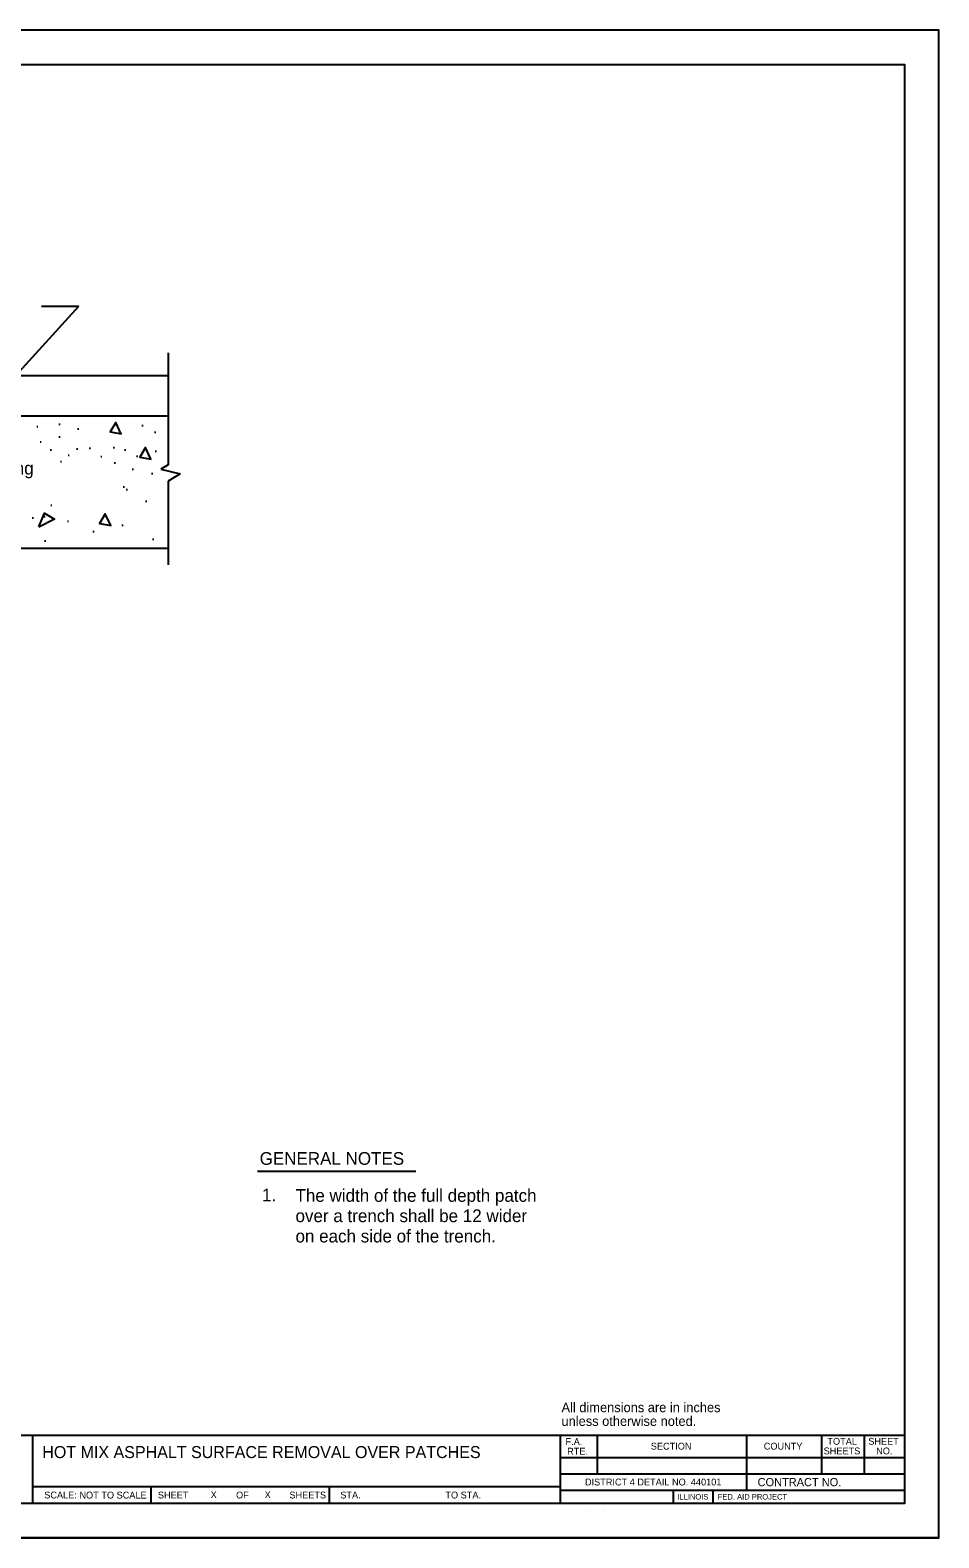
# Model space of a CAD drawing. Extents: x 0 to 2.83, y -0.1 to 1.83.
# Drawn here: x 1.728 to 2.833, y 0 to 1.833 of the extents above; entities that cross this region are included whole.
import ezdxf

# ---------------------------------------------------------------- set-up
doc = ezdxf.new("R2010")
doc.units = 0
for name, color, linetype in [('IDS_Notes', 7, 'Continuous'), ('RD_Pr_Roadway_Notes', 7, 'Continuous'), ('SH_General_Details', 7, 'Continuous'), ('SH_Printer_Plotting_Border', 7, 'Continuous')]:
    doc.layers.add(name, color=color, linetype=linetype)

msp = doc.modelspace()

# ---------------------------------------------------------------- linework, layer by layer
at = {"layer": 'RD_Pr_Roadway_Notes'}
for p, q in [((1.6859, 1.3863), (1.7875, 1.4976)), ((1.7421, 1.4976), (1.7875, 1.4976)), ((2.0045, 0.4457), (2.1971, 0.4457))]:
    msp.add_line(p, q, dxfattribs=at)
at = {"layer": 'SH_General_Details'}
for p, q in [((2.8333, 1.8333), (0, 1.8333)), ((2.8333, 0), (2.8333, 1.8333)), ((1.8959, 1.4411), (1.8959, 1.3047)), ((0.5829, 1.4133), (1.8959, 1.4133)), ((0.5829, 1.3644), (1.8959, 1.3644)), ((1.7362, 1.3513), (1.7377, 1.3513)), ((1.763, 1.3389), (1.7646, 1.3389)), ((1.7632, 1.3541), (1.7647, 1.3541)), ((1.7858, 1.3485), (1.7873, 1.3485)), ((1.8639, 1.3525), (1.8655, 1.3525)), ((1.8795, 1.3445), (1.8811, 1.3445)), ((1.7402, 1.3329), (1.7417, 1.3329)), ((1.7524, 1.3229), (1.754, 1.3229)), ((1.7845, 1.3241), (1.7861, 1.3241)), ((1.8, 1.3252), (1.8015, 1.3252)), ((1.8291, 1.3259), (1.8307, 1.3259)), ((1.8428, 1.3229), (1.8444, 1.3229)), ((1.8802, 1.3213), (1.8818, 1.3213)), ((1.7649, 1.3088), (1.7664, 1.3088)), ((1.7742, 1.3167), (1.7758, 1.3167)), ((1.814, 1.3151), (1.8155, 1.3151)), ((1.8304, 1.3073), (1.8319, 1.3073)), ((1.8577, 1.3152), (1.8593, 1.3152)), ((1.8959, 1.3047), (1.8869, 1.2993)), ((1.8522, 1.2995), (1.8537, 1.2995)), ((1.8756, 1.2942), (1.8772, 1.2942)), ((1.8869, 1.2993), (1.9108, 1.294)), ((1.9108, 1.294), (1.8959, 1.285)), ((1.8959, 1.285), (1.8959, 1.183)), ((1.8412, 1.278), (1.8428, 1.278)), ((1.8449, 1.2748), (1.8464, 1.2748)), ((1.7532, 1.2558), (1.7547, 1.2558)), ((1.8685, 1.2605), (1.8701, 1.2605)), ((1.7306, 1.2402), (1.7321, 1.2402)), ((1.7448, 1.242), (1.7464, 1.242)), ((1.7735, 1.2363), (1.775, 1.2363)), ((1.8397, 1.2316), (1.8412, 1.2316)), ((1.7458, 1.2125), (1.7474, 1.2125)), ((1.8046, 1.2238), (1.8062, 1.2238)), ((1.8771, 1.2145), (1.8787, 1.2145)), ((0.5829, 1.2035), (1.8959, 1.2035)), ((0.1667, 0.125), (2.7917, 0.125)), ((1.7312, 0.125), (1.7312, 0.0417)), ((2.3729, 0.125), (2.3729, 0.0417)), ((2.4179, 0.125), (2.4179, 0.0779)), ((2.5995, 0.125), (2.5995, 0.0579)), ((2.6905, 0.125), (2.6905, 0.0779)), ((2.7423, 0.125), (2.7423, 0.0779)), ((2.3729, 0.0979), (2.7917, 0.0979)), ((2.3729, 0.0779), (2.7917, 0.0779)), ((1.7312, 0.0625), (2.3729, 0.0625)), ((1.875, 0.0625), (1.875, 0.0417)), ((2.0917, 0.0625), (2.0917, 0.0417)), ((2.3729, 0.0579), (2.7917, 0.0579)), ((2.5101, 0.0579), (2.5101, 0.0417)), ((2.5585, 0.0579), (2.5585, 0.0417)), ((2.4095, 0.0333), (2.4095, 0.0333)), ((2.4262, 0.0333), (2.4262, 0.0333)), ((2.7917, 0.0333), (2.7917, 0.0333)), ((2.8333, 0), (0, 0))]:
    msp.add_line(p, q, dxfattribs=at)
msp.add_lwpolyline([(0.1667, 1.7917), (2.7917, 1.7917), (2.7917, 0.0417), (0.1667, 0.0417)], close=True, dxfattribs=at)
for points in [[(1.8385, 1.343), (1.8323, 1.3564), (1.8254, 1.3448), (1.8393, 1.3425)], [(1.8747, 1.3123), (1.8685, 1.3257), (1.8615, 1.3141), (1.8755, 1.3117)], [(1.7387, 1.2294), (1.7455, 1.2458), (1.7578, 1.2388), (1.7386, 1.229)], [(1.8258, 1.2318), (1.8196, 1.2451), (1.8127, 1.2335), (1.8266, 1.2312)]]:
    msp.add_lwpolyline(points, dxfattribs=at)
at = {"layer": 'SH_Printer_Plotting_Border'}
msp.add_lwpolyline([(0, 0), (2.8333, 0), (2.8333, 1.8333), (0, 1.8333)], close=True, dxfattribs=at)

# ---------------------------------------------------------------- texts
at = {"layer": 'IDS_Notes'}
for p in [(1.9477, 0.0483), (2.0134, 0.0483)]:
    msp.add_text('X', height=0.00833, dxfattribs=at).set_placement(p)
at = {"layer": 'RD_Pr_Roadway_Notes'}
for s, height, p in [('Saw cut/scoring', 0.015464, (1.5865, 1.2929)), ('GENERAL NOTES', 0.015454, (2.0073, 0.4536)), ('1.', 0.01546, (2.0102, 0.4093)), ('The width of the full depth patch', 0.015464, (2.0509, 0.4086)), ('over a trench shall be 12 wider', 0.015464, (2.0509, 0.3839)), ('on each side of the trench.', 0.015464, (2.0509, 0.3592)), ('All dimensions are in inches ', 0.011668, (2.3744, 0.1528)), ('unless otherwise noted.', 0.011668, (2.3744, 0.1361))]:
    msp.add_text(s, height=height, dxfattribs=at).set_placement(p)
at = {"layer": 'SH_General_Details'}
for s, height, p in [('HOT MIX ASPHALT SURFACE REMOVAL OVER PATCHES', 0.014583, (1.7429, 0.097)), ('F.A.  ', 0.00833, (2.3793, 0.1129)), ('SECTION', 0.00833, (2.483, 0.1073)), ('COUNTY', 0.00833, (2.6204, 0.1073)), ('SHEETS', 0.00833, (2.6932, 0.1015)), ('TOTAL', 0.00833, (2.6978, 0.1132)), ('SHEET', 0.00833, (2.7475, 0.1132)), ('NO.', 0.00833, (2.7571, 0.1015)), ('RTE.', 0.00833, (2.3812, 0.1012)), ('SCALE:          ', 0.008333, (1.7453, 0.0479)), ('NOT TO SCALE', 0.008333, (1.7881, 0.0478)), ('SHEET', 0.00833, (1.8835, 0.0479)), ('OF', 0.00833, (1.9786, 0.0479)), ('SHEETS', 0.00833, (2.0435, 0.0479)), ('STA.', 0.00833, (2.1054, 0.0479)), ('TO STA.', 0.00833, (2.2332, 0.0479)), ('DISTRICT 4 DETAIL NO. 440101', 0.008333, (2.4029, 0.0637)), ('CONTRACT NO.      ', 0.01, (2.6129, 0.0628)), ('ILLINOIS', 0.00667, (2.5152, 0.0466)), ('FED. AID PROJECT', 0.006667, (2.5644, 0.0466))]:
    msp.add_text(s, height=height, dxfattribs=at).set_placement(p)

doc.saveas('drawing.dxf')
